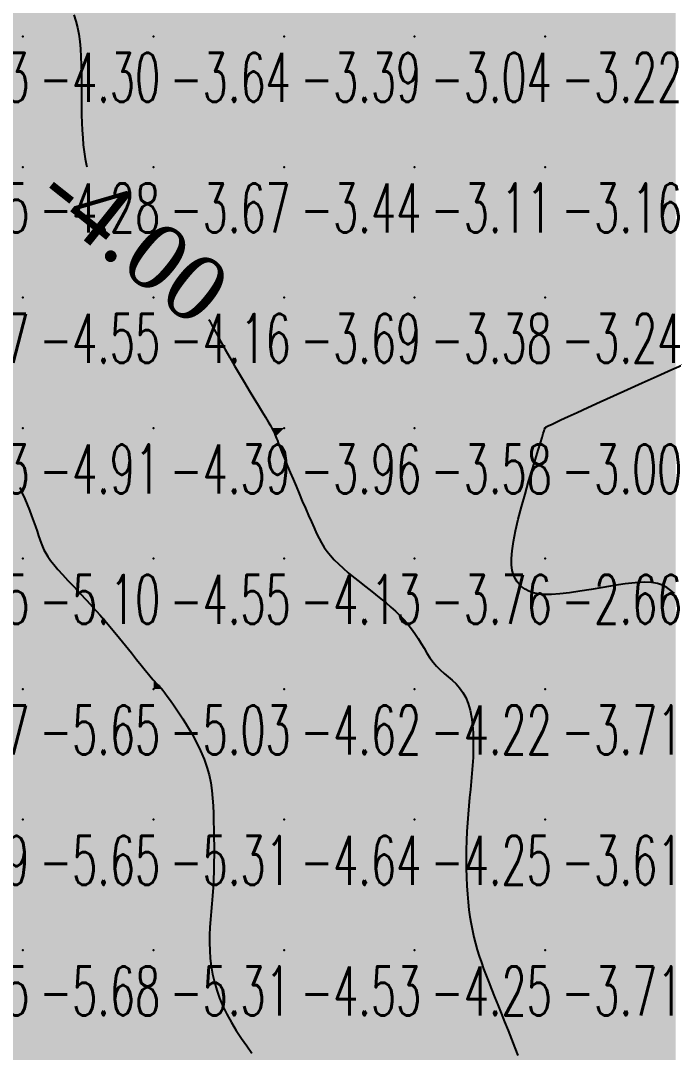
# Model space of a CAD drawing. Header units: millimetres. Extents: x 88261 to 90953, y 390274 to 392322.
# Drawn here: x 90160.1 to 90210.1, y 391389.4 to 391468.5 of the extents above; entities that cross this region are included whole.
import ezdxf
from ezdxf.enums import TextEntityAlignment as Align

# ---------------------------------------------------------------- set-up
doc = ezdxf.new("R2010")
doc.units = ezdxf.units.MM
doc.header["$LTSCALE"] = 25
for name, color, linetype in [('CN_03_00', 7, 'Continuous'), ('CN_04_00', 242, 'Continuous'), ('Cotation Courbes de niveau', 7, 'Continuous'), ('COTEAlt', 7, 'Continuous'), ('TN_COLORIAGE', 7, 'Continuous')]:
    doc.layers.add(name, color=color, linetype=linetype)
doc.styles.add('Simplex 1.0', font='Simplex.shx', dxfattribs={"width": 0.99, "height": 2.5})
doc.styles.get("Standard").update_dxf_attribs({"font": 'times.ttf'})

# ---------------------------------------------------------------- blocks, each defined once
blk = doc.blocks.new('COTE')
at = {"color": 0}
blk.add_point((0, 0), dxfattribs=at)
at = {"layer": 'COTEAlt'}
blk.add_attdef('ALT', text='', height=3.75, dxfattribs=at).set_placement((1.25, -1.25), align=Align.TOP_LEFT)

msp = doc.modelspace()

# ---------------------------------------------------------------- linework, layer by layer
at = {"layer": 'CN_03_00', "flags": 128}
for points, elevation in [([(90164.154, 391468.901), (90164.302, 391468.427), (90164.424, 391467.935), (90164.522, 391467.419), (90164.598, 391466.875), (90164.653, 391466.299), (90164.69, 391465.696), (90164.714, 391465.071), (90164.727, 391464.432), (90164.732, 391463.784), (90164.733, 391463.135), (90164.733, 391462.491), (90164.735, 391461.858), (90164.743, 391461.242), (90164.758, 391460.642), (90164.783, 391460.059), (90164.82, 391459.492), (90164.87, 391458.938), (90164.937, 391458.399), (90165.021, 391457.871), (90165.126, 391457.356), (90165.148, 391457.268)], -4), ([(90174.49, 391445.572), (90174.53, 391445.495), (90174.803, 391444.976), (90175.094, 391444.431), (90175.404, 391443.86), (90175.733, 391443.266), (90176.081, 391442.651), (90176.448, 391442.018), (90176.827, 391441.378), (90177.207, 391440.744), (90177.581, 391440.126), (90177.94, 391439.537), (90178.273, 391438.99), (90178.574, 391438.497), (90178.832, 391438.069), (90179.041, 391437.715), (90179.207, 391437.427), (90179.335, 391437.193), (90179.434, 391437.002), (90179.511, 391436.842), (90179.572, 391436.701), (90179.625, 391436.568), (90179.677, 391436.43), (90179.735, 391436.278), (90179.802, 391436.105), (90179.88, 391435.905), (90179.972, 391435.673), (90180.079, 391435.404), (90180.206, 391435.092), (90180.353, 391434.732), (90180.523, 391434.318), (90180.718, 391433.849), (90180.933, 391433.334), (90181.163, 391432.788), (90181.402, 391432.223), (90181.644, 391431.653), (90181.885, 391431.092), (90182.118, 391430.552), (90182.339, 391430.048), (90182.542, 391429.59), (90182.736, 391429.173), (90182.925, 391428.791), (90183.119, 391428.437), (90183.324, 391428.102), (90183.549, 391427.781), (90183.801, 391427.466), (90184.086, 391427.149), (90184.411, 391426.826), (90184.771, 391426.496), (90185.159, 391426.161), (90185.567, 391425.824), (90185.988, 391425.485), (90186.416, 391425.148), (90186.843, 391424.814), (90187.263, 391424.485), (90187.668, 391424.161), (90188.058, 391423.842), (90188.431, 391423.524), (90188.786, 391423.205), (90189.124, 391422.881), (90189.442, 391422.551), (90189.739, 391422.211), (90190.016, 391421.86), (90190.273, 391421.494), (90190.513, 391421.12), (90190.743, 391420.742), (90190.967, 391420.365), (90191.193, 391419.997), (90191.425, 391419.641), (90191.67, 391419.304), (90191.932, 391418.991), (90192.215, 391418.705), (90192.513, 391418.438), (90192.819, 391418.178), (90193.124, 391417.914), (90193.42, 391417.634), (90193.699, 391417.327), (90193.952, 391416.981), (90194.172, 391416.585), (90194.352, 391416.132), (90194.495, 391415.626), (90194.602, 391415.077), (90194.677, 391414.494), (90194.724, 391413.886), (90194.745, 391413.262), (90194.744, 391412.63), (90194.725, 391412.001), (90194.689, 391411.381), (90194.642, 391410.768), (90194.585, 391410.158), (90194.524, 391409.546), (90194.46, 391408.928), (90194.397, 391408.301), (90194.339, 391407.66), (90194.289, 391407.001), (90194.249, 391406.321), (90194.222, 391405.625), (90194.205, 391404.922), (90194.201, 391404.217), (90194.207, 391403.517), (90194.225, 391402.83), (90194.254, 391402.163), (90194.295, 391401.523), (90194.347, 391400.914), (90194.411, 391400.335), (90194.486, 391399.781), (90194.574, 391399.25), (90194.673, 391398.736), (90194.785, 391398.236), (90194.91, 391397.747), (90195.047, 391397.263), (90195.197, 391396.782), (90195.36, 391396.298), (90195.536, 391395.806), (90195.725, 391395.301), (90195.928, 391394.779), (90196.144, 391394.233), (90196.374, 391393.659), (90196.618, 391393.052), (90196.874, 391392.411), (90197.139, 391391.746), (90197.406, 391391.073), (90197.669, 391390.407), (90197.923, 391389.762), (90198.16, 391389.154)], -4), ([(90210.147, 391424.556), (90209.871, 391424.802), (90209.578, 391425.016), (90209.247, 391425.191), (90208.858, 391425.321), (90208.389, 391425.401), (90207.821, 391425.423), (90207.14, 391425.385), (90206.367, 391425.298), (90205.53, 391425.175), (90204.656, 391425.032), (90203.775, 391424.882), (90202.913, 391424.739), (90202.1, 391424.616), (90201.363, 391424.53), (90200.724, 391424.489), (90200.179, 391424.494), (90199.717, 391424.54), (90199.327, 391424.624), (90198.999, 391424.74), (90198.723, 391424.886), (90198.488, 391425.058), (90198.282, 391425.251), (90198.099, 391425.464), (90197.94, 391425.708), (90197.812, 391425.995), (90197.719, 391426.338), (90197.668, 391426.752), (90197.663, 391427.248), (90197.71, 391427.84), (90197.814, 391428.541), (90197.978, 391429.356), (90198.191, 391430.258), (90198.438, 391431.213), (90198.707, 391432.186), (90198.983, 391433.142), (90199.253, 391434.046), (90199.502, 391434.864), (90199.716, 391435.561), (90199.886, 391436.112), (90200.013, 391436.526), (90200.104, 391436.823), (90200.165, 391437.024), (90200.202, 391437.147), (90200.222, 391437.212), (90200.229, 391437.238), (90200.231, 391437.246), (90200.232, 391437.25), (90200.234, 391437.256), (90200.237, 391437.261), (90200.24, 391437.268), (90200.245, 391437.275), (90200.251, 391437.282), (90200.258, 391437.29), (90200.267, 391437.298), (90200.281, 391437.308), (90200.315, 391437.327), (90200.389, 391437.364), (90200.521, 391437.427), (90200.729, 391437.525), (90201.034, 391437.667), (90201.452, 391437.861), (90202.005, 391438.116), (90202.702, 391438.438), (90203.529, 391438.818), (90204.463, 391439.247), (90205.483, 391439.713), (90206.564, 391440.206), (90207.687, 391440.714), (90208.827, 391441.227), (90209.962, 391441.734), (90211.073, 391442.226)], -3)]:
    msp.add_lwpolyline(points, dxfattribs=dict(at, elevation=elevation))
at = {"layer": 'CN_04_00', "elevation": -5, "flags": 128}
msp.add_lwpolyline([(90160.005, 391432.691), (90160.196, 391432.26), (90160.383, 391431.821), (90160.563, 391431.379), (90160.736, 391430.941), (90160.9, 391430.511), (90161.054, 391430.096), (90161.197, 391429.701), (90161.327, 391429.332), (90161.443, 391428.995), (90161.545, 391428.693), (90161.642, 391428.418), (90161.742, 391428.16), (90161.854, 391427.91), (90161.988, 391427.657), (90162.153, 391427.391), (90162.358, 391427.101), (90162.613, 391426.779), (90162.924, 391426.416), (90163.286, 391426.012), (90163.693, 391425.572), (90164.136, 391425.098), (90164.608, 391424.594), (90165.102, 391424.062), (90165.61, 391423.506), (90166.125, 391422.93), (90166.64, 391422.336), (90167.148, 391421.737), (90167.64, 391421.144), (90168.11, 391420.569), (90168.55, 391420.023), (90168.952, 391419.52), (90169.311, 391419.071), (90169.617, 391418.687), (90169.867, 391418.377), (90170.065, 391418.135), (90170.219, 391417.952), (90170.337, 391417.817), (90170.425, 391417.72), (90170.492, 391417.652), (90170.545, 391417.603), (90170.591, 391417.563), (90170.638, 391417.522), (90170.693, 391417.471), (90170.762, 391417.398), (90170.851, 391417.295), (90170.966, 391417.151), (90171.114, 391416.956), (90171.302, 391416.7), (90171.536, 391416.372), (90171.818, 391415.967), (90172.139, 391415.493), (90172.485, 391414.962), (90172.842, 391414.386), (90173.198, 391413.778), (90173.538, 391413.15), (90173.849, 391412.514), (90174.118, 391411.883), (90174.334, 391411.266), (90174.502, 391410.662), (90174.627, 391410.066), (90174.716, 391409.477), (90174.777, 391408.889), (90174.815, 391408.298), (90174.839, 391407.702), (90174.854, 391407.097), (90174.866, 391406.479), (90174.876, 391405.85), (90174.881, 391405.214), (90174.881, 391404.574), (90174.875, 391403.931), (90174.861, 391403.291), (90174.837, 391402.654), (90174.804, 391402.024), (90174.76, 391401.404), (90174.71, 391400.792), (90174.658, 391400.187), (90174.61, 391399.587), (90174.569, 391398.991), (90174.543, 391398.396), (90174.534, 391397.802), (90174.549, 391397.206), (90174.591, 391396.607), (90174.664, 391396.006), (90174.769, 391395.4), (90174.909, 391394.792), (90175.087, 391394.18), (90175.303, 391393.564), (90175.562, 391392.945), (90175.864, 391392.322), (90176.21, 391391.696), (90176.589, 391391.076), (90176.987, 391390.471), (90177.391, 391389.891), (90177.789, 391389.343)], dxfattribs=at)
at = {"layer": 'TN_COLORIAGE', "color": 121}
for points in [[(90164.818, 391467.239, -3.414), (90163.638, 391470.628, -3.414), (90170.249, 391467.239, -3.414), (90170.249, 391477.239, -3.414)], [(90170.249, 391467.239, -3.12), (90180.249, 391467.239, -3.12), (90180.249, 391477.239, -3.12)], [(90170.249, 391477.239, -3.12), (90170.249, 391467.239, -3.12), (90180.249, 391477.239, -3.12)], [(90180.249, 391467.239, -3.118), (90190.249, 391467.239, -3.118), (90190.249, 391477.239, -3.118)], [(90180.249, 391477.239, -3.118), (90180.249, 391467.239, -3.118), (90190.249, 391477.239, -3.118)], [(90190.249, 391467.239, -3.243), (90200.249, 391467.239, -3.243), (90200.249, 391477.239, -3.243)], [(90190.249, 391477.239, -3.243), (90190.249, 391467.239, -3.243), (90200.249, 391477.239, -3.243)], [(90200.249, 391467.239, -3.26), (90210.249, 391467.239, -3.26), (90210.249, 391477.239, -3.26)], [(90200.249, 391477.239, -3.26), (90200.249, 391467.239, -3.26), (90210.249, 391477.239, -3.26)], [(90164.889, 391457.239, -3.643), (90164.676, 391461.667, -3.643), (90170.249, 391457.239, -3.643), (90170.249, 391467.239, -3.643)], [(90164.676, 391461.667, -3.643), (90164.818, 391467.239, -3.643), (90170.249, 391467.239, -3.643)], [(90170.249, 391457.239, -3.39), (90180.249, 391457.239, -3.39), (90180.249, 391467.239, -3.39)], [(90170.249, 391467.239, -3.39), (90170.249, 391457.239, -3.39), (90180.249, 391467.239, -3.39)], [(90180.249, 391457.239, -3.039), (90190.249, 391457.239, -3.039), (90190.249, 391467.239, -3.039)], [(90180.249, 391467.239, -3.039), (90180.249, 391457.239, -3.039), (90190.249, 391467.239, -3.039)], [(90190.249, 391457.239, -3.217), (90200.249, 391457.239, -3.217), (90200.249, 391467.239, -3.217)], [(90190.249, 391467.239, -3.217), (90190.249, 391457.239, -3.217), (90200.249, 391467.239, -3.217)], [(90200.249, 391457.239, -3.505), (90210.249, 391457.239, -3.505), (90210.249, 391467.239, -3.505)], [(90200.249, 391467.239, -3.505), (90200.249, 391457.239, -3.505), (90210.249, 391467.239, -3.505)], [(90164.889, 391457.239, -3.672), (90166.522, 391453.513, -3.672), (90170.249, 391457.239, -3.672)], [(90170.249, 391450.485, -3.672), (90166.522, 391453.513, -3.672), (90170.249, 391457.239, -3.672)], [(90170.249, 391450.485, -3.436), (90172.432, 391449.422, -3.436), (90170.249, 391457.239, -3.436), (90180.249, 391457.239, -3.436)], [(90173.645, 391447.239, -3.436), (90172.432, 391449.422, -3.436), (90180.249, 391447.239, -3.436), (90180.249, 391457.239, -3.436)], [(90180.249, 391447.239, -3.11), (90190.249, 391447.239, -3.11), (90190.249, 391457.239, -3.11)], [(90180.249, 391457.239, -3.11), (90180.249, 391447.239, -3.11), (90190.249, 391457.239, -3.11)], [(90190.249, 391447.239, -3.161), (90200.249, 391447.239, -3.161), (90200.249, 391457.239, -3.161)], [(90190.249, 391457.239, -3.161), (90190.249, 391447.239, -3.161), (90200.249, 391457.239, -3.161)], [(90200.249, 391447.239, -3.343), (90210.249, 391447.239, -3.343), (90210.249, 391457.239, -3.343)], [(90200.249, 391457.239, -3.343), (90200.249, 391447.239, -3.343), (90210.249, 391457.239, -3.343)], [(90173.645, 391447.239, -3.694), (90175.866, 391442.856, -3.694), (90180.249, 391447.239, -3.694)], [(90179.379, 391437.239, -3.694), (90175.866, 391442.856, -3.694), (90180.249, 391437.239, -3.694), (90180.249, 391447.239, -3.694)], [(90180.249, 391437.239, -3.376), (90190.249, 391437.239, -3.376), (90190.249, 391447.239, -3.376)], [(90180.249, 391447.239, -3.376), (90180.249, 391437.239, -3.376), (90190.249, 391447.239, -3.376)], [(90190.249, 391437.239, -3), (90200.226, 391437.239, -3), (90200.249, 391447.239, -3), (90200.249, 391437.294, -3)], [(90190.249, 391447.239, -3.238), (90190.249, 391437.239, -3.238), (90200.249, 391447.239, -3.238)], [(90200.249, 391447.239, -3), (90200.249, 391437.294, -3), (90210.249, 391447.239, -3), (90200.382, 391437.373, -3)], [(90210.249, 391441.912, -3.096), (90200.382, 391437.373, -3.096), (90210.249, 391447.239, -3.096)], [(90179.379, 391437.239, -3.963), (90179.609, 391436.599, -3.963), (90180.249, 391437.239, -3.963)], [(90180.249, 391434.946, -3.963), (90179.609, 391436.599, -3.963), (90180.249, 391437.239, -3.963)], [(90180.249, 391434.946, -3.576), (90182.536, 391429.526, -3.576), (90180.249, 391437.239, -3.576), (90190.249, 391437.239, -3.576)], [(90183.64, 391427.239, -3.576), (90182.536, 391429.526, -3.576), (90190.249, 391427.239, -3.576), (90190.249, 391437.239, -3.576)], [(90190.249, 391427.239, -3), (90200.232, 391437.222, -3), (90190.249, 391437.239, -3), (90200.226, 391437.239, -3)], [(90197.144, 391427.239, -3.755), (90200.232, 391437.222, -3.755), (90190.249, 391427.239, -3.755)], [(90183.64, 391427.239, -3.755), (90187.422, 391424.412, -3.755), (90190.249, 391427.239, -3.755)], [(90190.249, 391422.018, -3.755), (90187.422, 391424.412, -3.755), (90190.249, 391427.239, -3.755)], [(90190.249, 391422.018, -3), (90191.682, 391418.672, -3), (90190.249, 391427.239, -3), (90198.075, 391425.066, -3)], [(90198.075, 391425.066, -3.755), (90197.144, 391427.239, -3.755), (90190.249, 391427.239, -3.755)], [(90200.249, 391417.239, -3), (90209.107, 391426.098, -3), (90210.249, 391417.239, -3), (90210.249, 391424.141, -3)], [(90200.249, 391424.004, -3.711), (90209.107, 391426.098, -3.711), (90200.249, 391417.239, -3.711)], [(90194.615, 391417.239, -3), (90191.682, 391418.672, -3), (90200.249, 391417.239, -3), (90198.075, 391425.066, -3)], [(90198.075, 391425.066, -3.711), (90200.249, 391424.004, -3.711), (90200.249, 391417.239, -3.711)], [(90194.892, 391411.882, -3.611), (90194.167, 391407.239, -3.611), (90200.249, 391417.239, -3.611), (90200.249, 391407.239, -3.611)], [(90194.615, 391417.239, -3.711), (90194.892, 391411.882, -3.711), (90200.249, 391417.239, -3.711)], [(90200.249, 391407.239, -3.204), (90210.249, 391407.239, -3.204), (90210.249, 391417.239, -3.204)], [(90200.249, 391417.239, -3.204), (90200.249, 391407.239, -3.204), (90210.249, 391417.239, -3.204)], [(90194.167, 391407.239, -3.611), (90194.173, 391401.164, -3.611), (90200.249, 391407.239, -3.611)], [(90194.91, 391397.239, -3.611), (90194.173, 391401.164, -3.611), (90200.249, 391397.239, -3.611), (90200.249, 391407.239, -3.611)], [(90200.249, 391397.239, -3.3), (90210.249, 391397.239, -3.3), (90210.249, 391407.239, -3.3)], [(90200.249, 391407.239, -3.3), (90200.249, 391397.239, -3.3), (90210.249, 391407.239, -3.3)], [(90194.91, 391397.239, -3.712), (90196.468, 391393.459, -3.712), (90200.249, 391397.239, -3.712)], [(90198.922, 391387.239, -3.712), (90196.468, 391393.459, -3.712), (90200.249, 391387.239, -3.712), (90200.249, 391397.239, -3.712)], [(90200.249, 391387.239, -3.429), (90210.249, 391387.239, -3.429), (90210.249, 391397.239, -3.429)], [(90200.249, 391397.239, -3.429), (90200.249, 391387.239, -3.429), (90210.249, 391397.239, -3.429)]]:
    msp.add_solid(points, dxfattribs=at)
at = {"layer": 'TN_COLORIAGE', "color": 131}
for points in [[(90150.249, 391467.239, -4), (90158.97, 391475.961, -4), (90160.249, 391467.239, -4), (90160.249, 391474.615, -4)], [(90163.638, 391470.628, -4.3), (90160.249, 391474.615, -4.3), (90160.249, 391467.239, -4.3)], [(90163.638, 391470.628, -4.3), (90164.818, 391467.239, -4.3), (90160.249, 391467.239, -4.3)], [(90150.249, 391457.239, -4.3), (90160.249, 391457.239, -4.3), (90160.249, 391467.239, -4.3)], [(90150.249, 391467.239, -4.3), (90150.249, 391457.239, -4.3), (90160.249, 391467.239, -4.3)], [(90160.249, 391467.239, -4), (90164.818, 391467.239, -4), (90160.249, 391457.239, -4), (90164.676, 391461.667, -4)], [(90164.676, 391461.667, -4.284), (90164.889, 391457.239, -4.284), (90160.249, 391457.239, -4.284)], [(90150.249, 391452.583, -4.284), (90152.153, 391449.143, -4.284), (90150.249, 391457.239, -4.284), (90160.249, 391457.239, -4.284)], [(90152.98, 391447.239, -4.284), (90152.153, 391449.143, -4.284), (90160.249, 391447.239, -4.284), (90160.249, 391457.239, -4.284)], [(90160.249, 391447.239, -4), (90166.522, 391453.513, -4), (90160.249, 391457.239, -4), (90164.889, 391457.239, -4)], [(90160.249, 391447.239, -4), (90166.522, 391453.513, -4), (90170.249, 391447.239, -4), (90170.249, 391450.485, -4)], [(90172.432, 391449.422, -4.158), (90170.249, 391450.485, -4.158), (90170.249, 391447.239, -4.158)], [(90172.432, 391449.422, -4.158), (90173.645, 391447.239, -4.158), (90170.249, 391447.239, -4.158)], [(90152.98, 391447.239, -4.552), (90154.522, 391441.512, -4.552), (90160.249, 391447.239, -4.552)], [(90158.105, 391437.239, -4.552), (90154.522, 391441.512, -4.552), (90160.249, 391437.239, -4.552), (90160.249, 391447.239, -4.552)], [(90160.249, 391437.239, -4.158), (90170.249, 391437.239, -4.158), (90170.249, 391447.239, -4.158)], [(90160.249, 391447.239, -4.158), (90160.249, 391437.239, -4.158), (90170.249, 391447.239, -4.158)], [(90170.249, 391437.239, -4), (90175.866, 391442.856, -4), (90170.249, 391447.239, -4), (90173.645, 391447.239, -4)], [(90175.866, 391442.856, -4.393), (90179.379, 391437.239, -4.393), (90170.249, 391437.239, -4.393)], [(90158.105, 391437.239, -4.909), (90158.577, 391435.567, -4.909), (90160.249, 391437.239, -4.909)], [(90160.249, 391432.349, -4.909), (90158.577, 391435.567, -4.909), (90160.249, 391437.239, -4.909)], [(90160.249, 391432.349, -4.393), (90161.605, 391428.596, -4.393), (90160.249, 391437.239, -4.393), (90170.249, 391437.239, -4.393)], [(90161.986, 391427.239, -4.393), (90161.605, 391428.596, -4.393), (90170.249, 391427.239, -4.393), (90170.249, 391437.239, -4.393)], [(90170.249, 391427.239, -4), (90179.609, 391436.599, -4), (90170.249, 391437.239, -4), (90179.379, 391437.239, -4)], [(90170.249, 391427.239, -4), (90179.609, 391436.599, -4), (90180.249, 391427.239, -4), (90180.249, 391434.946, -4)], [(90182.536, 391429.526, -4.126), (90180.249, 391434.946, -4.126), (90180.249, 391427.239, -4.126)], [(90182.536, 391429.526, -4.126), (90183.64, 391427.239, -4.126), (90180.249, 391427.239, -4.126)], [(90161.986, 391427.239, -4.547), (90166.129, 391423.12, -4.547), (90170.249, 391427.239, -4.547)], [(90170.249, 391417.858, -4.547), (90166.129, 391423.12, -4.547), (90170.249, 391427.239, -4.547)], [(90170.249, 391417.858, -4.126), (90170.579, 391417.57, -4.126), (90170.249, 391427.239, -4.126), (90180.249, 391427.239, -4.126)], [(90170.98, 391417.239, -4.126), (90170.579, 391417.57, -4.126), (90180.249, 391417.239, -4.126), (90180.249, 391427.239, -4.126)], [(90180.249, 391417.239, -4), (90187.422, 391424.412, -4), (90180.249, 391427.239, -4), (90183.64, 391427.239, -4)], [(90180.249, 391417.239, -4), (90187.422, 391424.412, -4), (90190.249, 391417.239, -4), (90190.249, 391422.018, -4)], [(90191.682, 391418.672, -4.224), (90190.249, 391422.018, -4.224), (90190.249, 391417.239, -4.224)], [(90191.682, 391418.672, -4.224), (90194.615, 391417.239, -4.224), (90190.249, 391417.239, -4.224)], [(90170.98, 391417.239, -4.621), (90174.714, 391411.705, -4.621), (90180.249, 391417.239, -4.621)], [(90174.871, 391407.239, -4.621), (90174.714, 391411.705, -4.621), (90180.249, 391407.239, -4.621), (90180.249, 391417.239, -4.621)], [(90180.249, 391407.239, -4.224), (90190.249, 391407.239, -4.224), (90190.249, 391417.239, -4.224)], [(90180.249, 391417.239, -4.224), (90180.249, 391407.239, -4.224), (90190.249, 391417.239, -4.224)], [(90190.249, 391407.239, -4), (90194.892, 391411.882, -4), (90190.249, 391417.239, -4), (90194.615, 391417.239, -4)], [(90194.167, 391407.239, -4.251), (90194.892, 391411.882, -4.251), (90190.249, 391407.239, -4.251)], [(90174.926, 391401.917, -4.531), (90174.249, 391397.239, -4.531), (90180.249, 391407.239, -4.531), (90180.249, 391397.239, -4.531)], [(90174.871, 391407.239, -4.644), (90174.926, 391401.917, -4.644), (90180.249, 391407.239, -4.644)], [(90180.249, 391397.239, -4.251), (90190.249, 391397.239, -4.251), (90190.249, 391407.239, -4.251)], [(90180.249, 391407.239, -4.251), (90180.249, 391397.239, -4.251), (90190.249, 391407.239, -4.251)], [(90190.249, 391397.239, -4), (90194.173, 391401.164, -4), (90190.249, 391407.239, -4), (90194.167, 391407.239, -4)], [(90194.173, 391401.164, -4.251), (90194.91, 391397.239, -4.251), (90190.249, 391397.239, -4.251)], [(90174.249, 391397.239, -4.531), (90175.372, 391392.363, -4.531), (90180.249, 391397.239, -4.531)], [(90179.448, 391387.239, -4.531), (90175.372, 391392.363, -4.531), (90180.249, 391387.239, -4.531), (90180.249, 391397.239, -4.531)], [(90180.249, 391387.239, -4.251), (90190.249, 391387.239, -4.251), (90190.249, 391397.239, -4.251)], [(90180.249, 391397.239, -4.251), (90180.249, 391387.239, -4.251), (90190.249, 391397.239, -4.251)], [(90190.249, 391387.239, -4), (90196.468, 391393.459, -4), (90190.249, 391397.239, -4), (90194.91, 391397.239, -4)], [(90196.468, 391393.459, -4.474), (90198.922, 391387.239, -4.474), (90190.249, 391387.239, -4.474)]]:
    msp.add_solid(points, dxfattribs=at)
at = {"layer": 'TN_COLORIAGE', "color": 111}
for points in [[(90200.382, 391437.373, -2.916), (90210.249, 391441.912, -2.916), (90200.249, 391437.239, -2.916), (90210.249, 391437.239, -2.916)], [(90200.232, 391437.222, -2.66), (90197.144, 391427.239, -2.66), (90200.249, 391437.239, -2.66), (90200.249, 391427.239, -2.66)], [(90200.249, 391437.294, -2.999), (90200.226, 391437.239, -2.999), (90200.249, 391437.239, -2.999)], [(90200.226, 391437.239, -2.999), (90200.232, 391437.222, -2.999), (90200.249, 391437.239, -2.999)], [(90200.382, 391437.373, -2.999), (90200.249, 391437.294, -2.999), (90200.249, 391437.239, -2.999)], [(90200.249, 391427.239, -2.916), (90210.249, 391427.239, -2.916), (90210.249, 391437.239, -2.916)], [(90200.249, 391437.239, -2.916), (90200.249, 391427.239, -2.916), (90210.249, 391437.239, -2.916)], [(90197.144, 391427.239, -2.66), (90198.075, 391425.066, -2.66), (90200.249, 391427.239, -2.66)], [(90200.249, 391424.004, -2.66), (90198.075, 391425.066, -2.66), (90200.249, 391427.239, -2.66)], [(90209.107, 391426.098, -2.66), (90200.249, 391424.004, -2.66), (90210.249, 391427.239, -2.66), (90200.249, 391427.239, -2.66)], [(90210.249, 391424.141, -2.908), (90209.107, 391426.098, -2.908), (90210.249, 391427.239, -2.908)]]:
    msp.add_solid(points, dxfattribs=at)
at = {"layer": 'TN_COLORIAGE', "color": 141}
for points in [[(90150.249, 391427.239, -5), (90158.577, 391435.567, -5), (90160.249, 391427.239, -5), (90160.249, 391432.349, -5)], [(90161.605, 391428.596, -5.095), (90160.249, 391432.349, -5.095), (90160.249, 391427.239, -5.095)], [(90161.605, 391428.596, -5.095), (90161.986, 391427.239, -5.095), (90160.249, 391427.239, -5.095)], [(90150.249, 391417.239, -5.095), (90160.249, 391417.239, -5.095), (90160.249, 391427.239, -5.095)], [(90150.249, 391427.239, -5.095), (90150.249, 391417.239, -5.095), (90160.249, 391427.239, -5.095)], [(90160.249, 391417.239, -5), (90166.129, 391423.12, -5), (90160.249, 391427.239, -5), (90161.986, 391427.239, -5)], [(90160.249, 391417.239, -5), (90166.129, 391423.12, -5), (90170.249, 391417.239, -5), (90170.249, 391417.858, -5)], [(90170.579, 391417.57, -5.03), (90170.249, 391417.858, -5.03), (90170.249, 391417.239, -5.03)], [(90150.249, 391407.239, -5.647), (90160.249, 391407.239, -5.647), (90160.249, 391417.239, -5.647)], [(90150.249, 391417.239, -5.647), (90150.249, 391407.239, -5.647), (90160.249, 391417.239, -5.647)], [(90160.249, 391407.239, -5.03), (90170.249, 391407.239, -5.03), (90170.249, 391417.239, -5.03)], [(90160.249, 391417.239, -5.03), (90160.249, 391407.239, -5.03), (90170.249, 391417.239, -5.03)], [(90170.579, 391417.57, -5.03), (90170.98, 391417.239, -5.03), (90170.249, 391417.239, -5.03)], [(90170.249, 391407.239, -5), (90174.714, 391411.705, -5), (90170.249, 391417.239, -5), (90170.98, 391417.239, -5)], [(90174.714, 391411.705, -5.306), (90174.871, 391407.239, -5.306), (90170.249, 391407.239, -5.306)], [(90150.249, 391397.239, -5.65), (90160.249, 391397.239, -5.65), (90160.249, 391407.239, -5.65)], [(90150.249, 391407.239, -5.65), (90150.249, 391397.239, -5.65), (90160.249, 391407.239, -5.65)], [(90160.249, 391397.239, -5.306), (90170.249, 391397.239, -5.306), (90170.249, 391407.239, -5.306)], [(90160.249, 391407.239, -5.306), (90160.249, 391397.239, -5.306), (90170.249, 391407.239, -5.306)], [(90170.249, 391397.239, -5), (90174.926, 391401.917, -5), (90170.249, 391407.239, -5), (90174.871, 391407.239, -5)], [(90174.249, 391397.239, -5.312), (90174.926, 391401.917, -5.312), (90170.249, 391397.239, -5.312)], [(90150.249, 391387.239, -5.682), (90160.249, 391387.239, -5.682), (90160.249, 391397.239, -5.682)], [(90150.249, 391397.239, -5.682), (90150.249, 391387.239, -5.682), (90160.249, 391397.239, -5.682)], [(90160.249, 391387.239, -5.312), (90170.249, 391387.239, -5.312), (90170.249, 391397.239, -5.312)], [(90160.249, 391397.239, -5.312), (90160.249, 391387.239, -5.312), (90170.249, 391397.239, -5.312)], [(90170.249, 391387.239, -5), (90175.372, 391392.363, -5), (90170.249, 391397.239, -5), (90174.249, 391397.239, -5)], [(90175.372, 391392.363, -5.492), (90179.448, 391387.239, -5.492), (90170.249, 391387.239, -5.492)]]:
    msp.add_solid(points, dxfattribs=at)

# ---------------------------------------------------------------- block references
at = {"layer": 'COTEAlt'}
ref = msp.add_blockref('COTE', (90150.249, 391467.239), dxfattribs=at)
ref.add_attrib('ALT', '-4.73', dxfattribs={"height": 3.75, "style": 'Simplex 1.0', "width": 0.6}).set_placement((90151.499, 391465.989), align=Align.TOP_LEFT)
ref = msp.add_blockref('COTE', (90160.249, 391467.239), dxfattribs=at)
ref.add_attrib('ALT', '-4.30', dxfattribs={"height": 3.75, "style": 'Simplex 1.0', "width": 0.6}).set_placement((90161.499, 391465.989), align=Align.TOP_LEFT)
ref = msp.add_blockref('COTE', (90170.249, 391467.239), dxfattribs=at)
ref.add_attrib('ALT', '-3.64', dxfattribs={"height": 3.75, "style": 'Simplex 1.0', "width": 0.6}).set_placement((90171.499, 391465.989), align=Align.TOP_LEFT)
ref = msp.add_blockref('COTE', (90180.249, 391467.239), dxfattribs=at)
ref.add_attrib('ALT', '-3.39', dxfattribs={"height": 3.75, "style": 'Simplex 1.0', "width": 0.6}).set_placement((90181.499, 391465.989), align=Align.TOP_LEFT)
ref = msp.add_blockref('COTE', (90190.249, 391467.239), dxfattribs=at)
ref.add_attrib('ALT', '-3.04', dxfattribs={"height": 3.75, "style": 'Simplex 1.0', "width": 0.6}).set_placement((90191.499, 391465.989), align=Align.TOP_LEFT)
ref = msp.add_blockref('COTE', (90200.249, 391467.239), dxfattribs=at)
ref.add_attrib('ALT', '-3.22', dxfattribs={"height": 3.75, "style": 'Simplex 1.0', "width": 0.6}).set_placement((90201.499, 391465.989), align=Align.TOP_LEFT)
ref = msp.add_blockref('COTE', (90150.249, 391457.239), dxfattribs=at)
ref.add_attrib('ALT', '-4.85', dxfattribs={"height": 3.75, "style": 'Simplex 1.0', "width": 0.6}).set_placement((90151.499, 391455.989), align=Align.TOP_LEFT)
ref = msp.add_blockref('COTE', (90160.249, 391457.239), dxfattribs=at)
ref.add_attrib('ALT', '-4.28', dxfattribs={"height": 3.75, "style": 'Simplex 1.0', "width": 0.6}).set_placement((90161.499, 391455.989), align=Align.TOP_LEFT)
ref = msp.add_blockref('COTE', (90170.249, 391457.239), dxfattribs=at)
ref.add_attrib('ALT', '-3.67', dxfattribs={"height": 3.75, "style": 'Simplex 1.0', "width": 0.6}).set_placement((90171.499, 391455.989), align=Align.TOP_LEFT)
ref = msp.add_blockref('COTE', (90180.249, 391457.239), dxfattribs=at)
ref.add_attrib('ALT', '-3.44', dxfattribs={"height": 3.75, "style": 'Simplex 1.0', "width": 0.6}).set_placement((90181.499, 391455.989), align=Align.TOP_LEFT)
ref = msp.add_blockref('COTE', (90190.249, 391457.239), dxfattribs=at)
ref.add_attrib('ALT', '-3.11', dxfattribs={"height": 3.75, "style": 'Simplex 1.0', "width": 0.6}).set_placement((90191.499, 391455.989), align=Align.TOP_LEFT)
ref = msp.add_blockref('COTE', (90200.249, 391457.239), dxfattribs=at)
ref.add_attrib('ALT', '-3.16', dxfattribs={"height": 3.75, "style": 'Simplex 1.0', "width": 0.6}).set_placement((90201.499, 391455.989), align=Align.TOP_LEFT)
ref = msp.add_blockref('COTE', (90150.249, 391447.239), dxfattribs=at)
ref.add_attrib('ALT', '-5.17', dxfattribs={"height": 3.75, "style": 'Simplex 1.0', "width": 0.6}).set_placement((90151.499, 391445.989), align=Align.TOP_LEFT)
ref = msp.add_blockref('COTE', (90160.249, 391447.239), dxfattribs=at)
ref.add_attrib('ALT', '-4.55', dxfattribs={"height": 3.75, "style": 'Simplex 1.0', "width": 0.6}).set_placement((90161.499, 391445.989), align=Align.TOP_LEFT)
ref = msp.add_blockref('COTE', (90170.249, 391447.239), dxfattribs=at)
ref.add_attrib('ALT', '-4.16', dxfattribs={"height": 3.75, "style": 'Simplex 1.0', "width": 0.6}).set_placement((90171.499, 391445.989), align=Align.TOP_LEFT)
ref = msp.add_blockref('COTE', (90180.249, 391447.239), dxfattribs=at)
ref.add_attrib('ALT', '-3.69', dxfattribs={"height": 3.75, "style": 'Simplex 1.0', "width": 0.6}).set_placement((90181.499, 391445.989), align=Align.TOP_LEFT)
ref = msp.add_blockref('COTE', (90190.249, 391447.239), dxfattribs=at)
ref.add_attrib('ALT', '-3.38', dxfattribs={"height": 3.75, "style": 'Simplex 1.0', "width": 0.6}).set_placement((90191.499, 391445.989), align=Align.TOP_LEFT)
ref = msp.add_blockref('COTE', (90200.249, 391447.239), dxfattribs=at)
ref.add_attrib('ALT', '-3.24', dxfattribs={"height": 3.75, "style": 'Simplex 1.0', "width": 0.6}).set_placement((90201.499, 391445.989), align=Align.TOP_LEFT)
ref = msp.add_blockref('COTE', (90150.249, 391437.239), dxfattribs=at)
ref.add_attrib('ALT', '-5.33', dxfattribs={"height": 3.75, "style": 'Simplex 1.0', "width": 0.6}).set_placement((90151.499, 391435.989), align=Align.TOP_LEFT)
ref = msp.add_blockref('COTE', (90160.249, 391437.239), dxfattribs=at)
ref.add_attrib('ALT', '-4.91', dxfattribs={"height": 3.75, "style": 'Simplex 1.0', "width": 0.6}).set_placement((90161.499, 391435.989), align=Align.TOP_LEFT)
ref = msp.add_blockref('COTE', (90170.249, 391437.239), dxfattribs=at)
ref.add_attrib('ALT', '-4.39', dxfattribs={"height": 3.75, "style": 'Simplex 1.0', "width": 0.6}).set_placement((90171.499, 391435.989), align=Align.TOP_LEFT)
ref = msp.add_blockref('COTE', (90180.249, 391437.239), dxfattribs=at)
ref.add_attrib('ALT', '-3.96', dxfattribs={"height": 3.75, "style": 'Simplex 1.0', "width": 0.6}).set_placement((90181.499, 391435.989), align=Align.TOP_LEFT)
ref = msp.add_blockref('COTE', (90190.249, 391437.239), dxfattribs=at)
ref.add_attrib('ALT', '-3.58', dxfattribs={"height": 3.75, "style": 'Simplex 1.0', "width": 0.6}).set_placement((90191.499, 391435.989), align=Align.TOP_LEFT)
ref = msp.add_blockref('COTE', (90200.249, 391437.239), dxfattribs=at)
ref.add_attrib('ALT', '-3.00', dxfattribs={"height": 3.75, "style": 'Simplex 1.0', "width": 0.6}).set_placement((90201.499, 391435.989), align=Align.TOP_LEFT)
ref = msp.add_blockref('COTE', (90150.249, 391427.239), dxfattribs=at)
ref.add_attrib('ALT', '-5.45', dxfattribs={"height": 3.75, "style": 'Simplex 1.0', "width": 0.6}).set_placement((90151.499, 391425.989), align=Align.TOP_LEFT)
ref = msp.add_blockref('COTE', (90160.249, 391427.239), dxfattribs=at)
ref.add_attrib('ALT', '-5.10', dxfattribs={"height": 3.75, "style": 'Simplex 1.0', "width": 0.6}).set_placement((90161.499, 391425.989), align=Align.TOP_LEFT)
ref = msp.add_blockref('COTE', (90170.249, 391427.239), dxfattribs=at)
ref.add_attrib('ALT', '-4.55', dxfattribs={"height": 3.75, "style": 'Simplex 1.0', "width": 0.6}).set_placement((90171.499, 391425.989), align=Align.TOP_LEFT)
ref = msp.add_blockref('COTE', (90180.249, 391427.239), dxfattribs=at)
ref.add_attrib('ALT', '-4.13', dxfattribs={"height": 3.75, "style": 'Simplex 1.0', "width": 0.6}).set_placement((90181.499, 391425.989), align=Align.TOP_LEFT)
ref = msp.add_blockref('COTE', (90190.249, 391427.239), dxfattribs=at)
ref.add_attrib('ALT', '-3.76', dxfattribs={"height": 3.75, "style": 'Simplex 1.0', "width": 0.6}).set_placement((90191.499, 391425.989), align=Align.TOP_LEFT)
ref = msp.add_blockref('COTE', (90200.249, 391427.239), dxfattribs=at)
ref.add_attrib('ALT', '-2.66', dxfattribs={"height": 3.75, "style": 'Simplex 1.0', "width": 0.6}).set_placement((90201.499, 391425.989), align=Align.TOP_LEFT)
ref = msp.add_blockref('COTE', (90150.249, 391417.239), dxfattribs=at)
ref.add_attrib('ALT', '-5.57', dxfattribs={"height": 3.75, "style": 'Simplex 1.0', "width": 0.6}).set_placement((90151.499, 391415.989), align=Align.TOP_LEFT)
ref = msp.add_blockref('COTE', (90160.249, 391417.239), dxfattribs=at)
ref.add_attrib('ALT', '-5.65', dxfattribs={"height": 3.75, "style": 'Simplex 1.0', "width": 0.6}).set_placement((90161.499, 391415.989), align=Align.TOP_LEFT)
ref = msp.add_blockref('COTE', (90170.249, 391417.239), dxfattribs=at)
ref.add_attrib('ALT', '-5.03', dxfattribs={"height": 3.75, "style": 'Simplex 1.0', "width": 0.6}).set_placement((90171.499, 391415.989), align=Align.TOP_LEFT)
ref = msp.add_blockref('COTE', (90180.249, 391417.239), dxfattribs=at)
ref.add_attrib('ALT', '-4.62', dxfattribs={"height": 3.75, "style": 'Simplex 1.0', "width": 0.6}).set_placement((90181.499, 391415.989), align=Align.TOP_LEFT)
ref = msp.add_blockref('COTE', (90190.249, 391417.239), dxfattribs=at)
ref.add_attrib('ALT', '-4.22', dxfattribs={"height": 3.75, "style": 'Simplex 1.0', "width": 0.6}).set_placement((90191.499, 391415.989), align=Align.TOP_LEFT)
ref = msp.add_blockref('COTE', (90200.249, 391417.239), dxfattribs=at)
ref.add_attrib('ALT', '-3.71', dxfattribs={"height": 3.75, "style": 'Simplex 1.0', "width": 0.6}).set_placement((90201.499, 391415.989), align=Align.TOP_LEFT)
ref = msp.add_blockref('COTE', (90150.249, 391407.239), dxfattribs=at)
ref.add_attrib('ALT', '-5.79', dxfattribs={"height": 3.75, "style": 'Simplex 1.0', "width": 0.6}).set_placement((90151.499, 391405.989), align=Align.TOP_LEFT)
ref = msp.add_blockref('COTE', (90160.249, 391407.239), dxfattribs=at)
ref.add_attrib('ALT', '-5.65', dxfattribs={"height": 3.75, "style": 'Simplex 1.0', "width": 0.6}).set_placement((90161.499, 391405.989), align=Align.TOP_LEFT)
ref = msp.add_blockref('COTE', (90170.249, 391407.239), dxfattribs=at)
ref.add_attrib('ALT', '-5.31', dxfattribs={"height": 3.75, "style": 'Simplex 1.0', "width": 0.6}).set_placement((90171.499, 391405.989), align=Align.TOP_LEFT)
ref = msp.add_blockref('COTE', (90180.249, 391407.239), dxfattribs=at)
ref.add_attrib('ALT', '-4.64', dxfattribs={"height": 3.75, "style": 'Simplex 1.0', "width": 0.6}).set_placement((90181.499, 391405.989), align=Align.TOP_LEFT)
ref = msp.add_blockref('COTE', (90190.249, 391407.239), dxfattribs=at)
ref.add_attrib('ALT', '-4.25', dxfattribs={"height": 3.75, "style": 'Simplex 1.0', "width": 0.6}).set_placement((90191.499, 391405.989), align=Align.TOP_LEFT)
ref = msp.add_blockref('COTE', (90200.249, 391407.239), dxfattribs=at)
ref.add_attrib('ALT', '-3.61', dxfattribs={"height": 3.75, "style": 'Simplex 1.0', "width": 0.6}).set_placement((90201.499, 391405.989), align=Align.TOP_LEFT)
ref = msp.add_blockref('COTE', (90150.249, 391397.239), dxfattribs=at)
ref.add_attrib('ALT', '-5.95', dxfattribs={"height": 3.75, "style": 'Simplex 1.0', "width": 0.6}).set_placement((90151.499, 391395.989), align=Align.TOP_LEFT)
ref = msp.add_blockref('COTE', (90160.249, 391397.239), dxfattribs=at)
ref.add_attrib('ALT', '-5.68', dxfattribs={"height": 3.75, "style": 'Simplex 1.0', "width": 0.6}).set_placement((90161.499, 391395.989), align=Align.TOP_LEFT)
ref = msp.add_blockref('COTE', (90170.249, 391397.239), dxfattribs=at)
ref.add_attrib('ALT', '-5.31', dxfattribs={"height": 3.75, "style": 'Simplex 1.0', "width": 0.6}).set_placement((90171.499, 391395.989), align=Align.TOP_LEFT)
ref = msp.add_blockref('COTE', (90180.249, 391397.239), dxfattribs=at)
ref.add_attrib('ALT', '-4.53', dxfattribs={"height": 3.75, "style": 'Simplex 1.0', "width": 0.6}).set_placement((90181.499, 391395.989), align=Align.TOP_LEFT)
ref = msp.add_blockref('COTE', (90190.249, 391397.239), dxfattribs=at)
ref.add_attrib('ALT', '-4.25', dxfattribs={"height": 3.75, "style": 'Simplex 1.0', "width": 0.6}).set_placement((90191.499, 391395.989), align=Align.TOP_LEFT)
ref = msp.add_blockref('COTE', (90200.249, 391397.239), dxfattribs=at)
ref.add_attrib('ALT', '-3.71', dxfattribs={"height": 3.75, "style": 'Simplex 1.0', "width": 0.6}).set_placement((90201.499, 391395.989), align=Align.TOP_LEFT)

# ---------------------------------------------------------------- texts
at = {"layer": 'Cotation Courbes de niveau'}
msp.add_text('-4.00', height=5, rotation=321.44024, dxfattribs=at).set_placement((90168.807, 391451.706, -4), align=Align.MIDDLE_CENTER)

doc.saveas('drawing.dxf')
